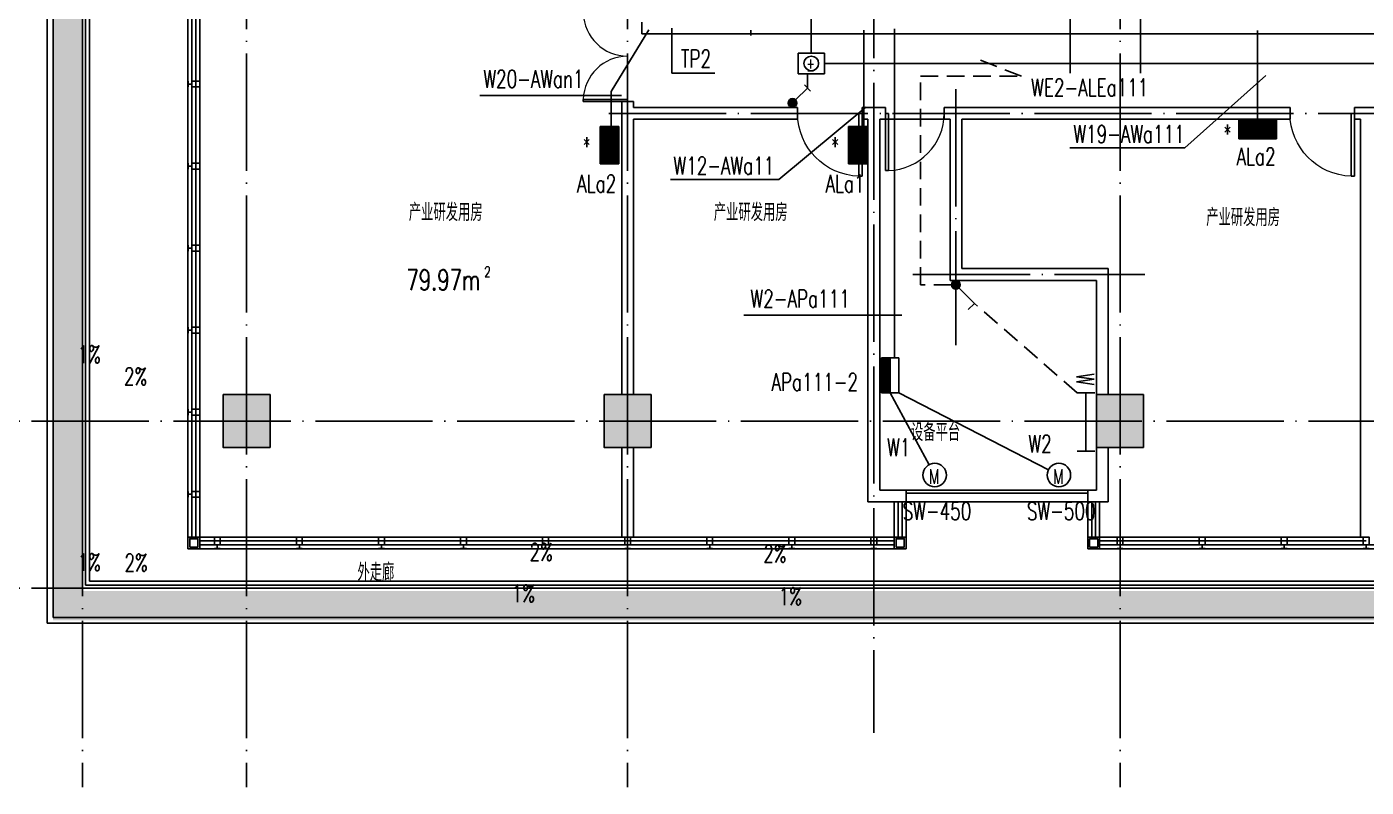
# Model space of a CAD drawing. Extents: x 1980812 to 2226895, y -554123 to 281606.
# Drawn here: x 1992917 to 2015767, y 96839 to 109814 of the extents above; entities that cross this region are included whole.
import ezdxf
from ezdxf.enums import TextEntityAlignment as Align

# ---------------------------------------------------------------- set-up
doc = ezdxf.new("R2010")
doc.units = 0
doc.header["$LTSCALE"] = 1000
doc.header["$MEASUREMENT"] = 0
doc.linetypes.add('DOTE', pattern=[2.42, 2, -0.2, 0.02, -0.2])
doc.linetypes.add('DQXX', pattern=[4.5, 3, -1.5])
for name, color, linetype in [('$TD_AUDIT_GENERATED_(158)', 8, 'Continuous'), ('$TD_AUDIT_GENERATED_(1F3)', 7, 'Continuous'), ('$TD_AUDIT_GENERATED_(210)', 8, 'Continuous'), ('$TD_AUDIT_GENERATED_(24E)', 8, 'Continuous'), ('$TD_AUDIT_GENERATED_(2762)', 8, 'Continuous'), ('$TD_AUDIT_GENERATED_(276D)', 8, 'Continuous'), ('1', 1, 'Continuous'), ('A-FLOR-LAND', 8, 'Continuous'), ('COLU', 8, 'Continuous'), ('COLU_HATCH', 8, 'Continuous'), ('CURTWALL', 8, 'Continuous'), ('DIM_SYMB', 8, 'Continuous'), ('dote', 8, 'DOTE'), ('DQ1', 1, 'Continuous'), ('DQ2', 2, 'Continuous'), ('DQ7', 7, 'Continuous'), ('DQK1', 1, 'Continuous'), ('DQK7', 7, 'Continuous'), ('DQqj', 1, 'Continuous'), ('DQX', 2, 'DQXX'), ('HANDRAIL', 8, 'Continuous'), ('PUB_TEXT', 8, 'Continuous'), ('WALL', 7, 'Continuous'), ('WINDOW', 8, 'Continuous')]:
    doc.layers.add(name, color=color, linetype=linetype)
doc.styles.add('_TCH_DIM', font='SIMPLEX', dxfattribs={"bigfont": 'GBCBIG'})
doc.styles.add('D8', font='txtw.shx', dxfattribs={"width": 0.7, "bigfont": 'hztxtw.shx'})
doc.styles.add('HZF', font='ROMANS2', dxfattribs={"width": 0.7, "bigfont": 'HZDF2'})

# ---------------------------------------------------------------- blocks, each defined once
blk = doc.blocks.new('$TD_AUDIT_GENERATED_(9F)')
at = {"layer": 'dote'}
for p, q in [((-2800, 30469), (-2800, -6248)), ((0, 30469), (0, -6248)), ((6500, 30469), (6500, -6248)), ((14900, 30469), (14900, -6248)), ((10700, 29972), (10700, -5320)), ((56413, 0), (-8454, 0)), ((56413, -2850), (-8454, -2850))]:
    blk.add_line(p, q, dxfattribs=at)
blk = doc.blocks.new('$DorLib2D$00000001')
for p, q in [((0.45, 0.975), (0.5, 0.975)), ((0.45, 0), (0.45, 0.975)), ((0.5, 0), (0.5, 0.975)), ((0.5, 0), (0.45, 0))]:
    blk.add_line(p, q)
at = {"lineweight": 13}
blk.add_arc((0.475, 0), 0.975, 91.4693, 180, dxfattribs=at)
blk = doc.blocks.new('$DorLib2D$00000002')
for p, q in [((-0.5, 0), (-0.5, 0.4875)), ((-0.475, 0.4875), (-0.5, 0.4875)), ((-0.475, 0), (-0.475, 0.4875)), ((0.475, 0), (0.475, 0.4875)), ((0.475, 0.4875), (0.5, 0.4875)), ((0.5, 0), (0.5, 0.4875)), ((-0.5, 0), (-0.475, 0)), ((0.5, 0), (0.475, 0))]:
    blk.add_line(p, q)
at = {"lineweight": 13}
for centre, start, end in [((-0.4875, 0), 0, 88.53072), ((0.4875, 0), 91.46928, 180)]:
    blk.add_arc(centre, 0.4875, start, end, dxfattribs=at)
blk = doc.blocks.new('A$C5CD355C1')
at = {"layer": 'A-FLOR-LAND'}
h = blk.add_hatch(dxfattribs=at)
h.set_pattern_fill('GRASS', color=256, scale=50)
h.set_pattern_definition([(90, (-3008715.91, 301493.59), (-99.7795475, 99.7795475), [26.458066, -173.101015]), (45, (-3008715.91, 301493.6), (-99.7796155, 99.7796155), [26.458066, -114.651615]), (135, (-3008715.91, 301493.6), (-99.7796155, -99.7796155), [26.458066, -114.651615])])
h.paths.add_polyline_path([(-2800, 2700), (48900, 2700), (48900, -26200), (-2800, -26200)], flags=16)
h.paths.add_polyline_path([(-3300, 3200), (49400, 3200), (49400, -26700), (-3300, -26700)])
at = {"layer": '$TD_AUDIT_GENERATED_(158)'}
for p, q in [((-3400, -26750), (-3400, 3300)), ((-3300, -26650), (-3300, 3200)), ((49400, -26650), (-3300, -26650)), ((49500, -26750), (-3400, -26750))]:
    blk.add_line(p, q, dxfattribs=at)
at = {"layer": '$TD_AUDIT_GENERATED_(24E)'}
for p, q in [((-2800, -26150), (-2800, 2700)), ((-2750, -26100), (-2750, 2650)), ((-2680, -26030), (-2680, 2580)), ((48780, -26030), (-2680, -26030)), ((48900, -26150), (-2800, -26150)), ((48850, -26100), (-2750, -26100))]:
    blk.add_line(p, q, dxfattribs=at)
at = {"layer": 'CURTWALL'}
for p, q in [((-1000, -25280), (-1000, -16150)), ((-933, -25280), (-933, -16150)), ((-867, -25280), (-867, -16150)), ((-800, -25280), (-800, -16150)), ((11050, -24680), (11050, -25280)), ((11250, -24680), (11050, -24680)), ((11117, -24680), (11117, -25280)), ((11183, -24680), (11183, -25280)), ((11250, -24680), (11250, -25280)), ((14350, -24680), (14350, -25280)), ((14550, -24680), (14350, -24680)), ((14417, -24680), (14417, -25280)), ((14483, -24680), (14483, -25280)), ((14550, -24680), (14550, -25280)), ((-1000, -25280), (-800, -25280)), ((6500, -25280), (-800, -25280)), ((-800, -25480), (-800, -25280)), ((6500, -25347), (-800, -25347)), ((11050, -25280), (6500, -25280)), ((11050, -25347), (6500, -25347)), ((11050, -25480), (11050, -25280)), ((11250, -25280), (11050, -25280)), ((14550, -25280), (14350, -25280)), ((19100, -25280), (14550, -25280)), ((14550, -25480), (14550, -25280)), ((19100, -25347), (14550, -25347)), ((6500, -25413), (-800, -25413)), ((6500, -25480), (-800, -25480)), ((11050, -25413), (6500, -25413)), ((11050, -25480), (6500, -25480)), ((19100, -25413), (14550, -25413)), ((19100, -25480), (14550, -25480)), ((23300, -25413), (19100, -25413)), ((23300, -25480), (19100, -25480))]:
    blk.add_line(p, q, dxfattribs=at)
for points in [[(-1000, -25480), (-800, -25480), (-800, -25280), (-1000, -25280)], [(-970, -25450), (-830, -25450), (-830, -25310), (-970, -25310)], [(11050, -25480), (11250, -25480), (11250, -25280), (11050, -25280)], [(11080, -25450), (11220, -25450), (11220, -25310), (11080, -25310)], [(14350, -25480), (14550, -25480), (14550, -25280), (14350, -25280)], [(14380, -25450), (14520, -25450), (14520, -25310), (14380, -25310)]]:
    blk.add_lwpolyline(points, close=True, dxfattribs=at)
at = {"layer": 'dote'}
for p, q in [((8600, -6953), (8600, -16722)), ((12100, -17638), (12100, -22006)), ((6180, -18050), (54625, -18050)), ((11365, -20800), (15322, -20800))]:
    blk.add_line(p, q, dxfattribs=at)
at = {"layer": 'HANDRAIL'}
for p, q in [((14350, -24480), (11250, -24480)), ((14350, -24530), (11250, -24530)), ((14350, -24680), (11250, -24680))]:
    blk.add_line(p, q, dxfattribs=at)
at = {"layer": 'WALL'}
for p, q in [((6600, -17850), (6400, -17850)), ((6400, -17850), (6400, -18050)), ((6400, -18050), (6400, -22850)), ((6600, -17950), (6600, -17850)), ((9400, -17950), (6600, -17950)), ((9400, -18150), (9400, -17950)), ((10700, -17950), (10500, -17950)), ((10500, -17950), (10500, -18150)), ((10900, -17950), (10700, -17950)), ((10900, -18150), (10900, -17950)), ((12100, -17950), (11900, -17950)), ((11900, -17950), (11900, -18150)), ((17800, -17950), (12100, -17950)), ((17800, -18150), (17800, -17950)), ((19100, -17950), (18900, -17950)), ((18900, -17950), (18900, -18150)), ((22000, -17950), (19100, -17950)), ((6600, -18150), (9400, -18150)), ((6600, -18150), (6600, -22850)), ((10500, -18150), (10600, -18150)), ((10600, -18150), (10600, -24680)), ((10800, -18150), (10800, -24480)), ((10800, -18150), (10900, -18150)), ((11900, -18150), (12000, -18150)), ((12000, -18150), (12000, -20900)), ((12200, -18150), (17800, -18150)), ((12200, -18150), (12200, -20700)), ((18900, -18150), (19000, -18150)), ((19000, -18150), (19000, -25280)), ((14700, -20700), (12200, -20700)), ((14700, -20700), (14700, -22850)), ((14500, -20900), (12000, -20900)), ((14500, -20900), (14500, -22850)), ((6600, -22850), (6400, -22850)), ((14700, -22850), (14500, -22850)), ((6400, -23750), (6400, -25280)), ((6600, -23750), (6400, -23750)), ((6600, -23750), (6600, -25280)), ((14500, -23750), (14500, -24480)), ((14700, -23750), (14500, -23750)), ((14700, -23750), (14700, -24680)), ((10800, -24480), (11250, -24480)), ((11250, -24480), (11250, -24680)), ((14350, -24480), (14500, -24480)), ((14350, -24480), (14350, -24680)), ((10600, -24680), (11250, -24680)), ((14350, -24680), (14700, -24680))]:
    blk.add_line(p, q, dxfattribs=at)
at = {"layer": 'WINDOW'}
blk.add_line((11900, -18150), (10900, -18150), dxfattribs=at)
for name, p, xscale, yscale, zscale, rotation in [('$DorLib2D$00000002', (6500, -17075), -1550, -1550, -1550, 270.0000000038195), ('$DorLib2D$00000001', (9950, -18050), -1100, 1100, -1100, 180), ('$DorLib2D$00000001', (11400, -18050), 1000, 1000, 1000, 180), ('$DorLib2D$00000001', (18350, -18050), -1100, 1100, -1100, 180)]:
    blk.add_blockref(name, p, dxfattribs=dict(at, xscale=xscale, yscale=yscale, zscale=zscale, rotation=rotation))
blk = doc.blocks.new('A$C312424F2')
at = {"layer": '$TD_AUDIT_GENERATED_(1F3)', "style": 'D8', "width": 0.7}
for s, p in [('\\M+5B2FA\\M+5D2B5\\M+5D1D0\\M+5B7A2\\M+5D3C3\\M+5B7BF', (3397, -19787)), ('\\M+5B2FA\\M+5D2B5\\M+5D1D0\\M+5B7A2\\M+5D3C3\\M+5B7BF', (8600, -19787)), ('\\M+5B2FA\\M+5D2B5\\M+5D1D0\\M+5B7A2\\M+5D3C3\\M+5B7BF', (17000, -19874)), ('\\M+5C9E8\\M+5B1B8\\M+5C6BD\\M+5CCA8', (11753, -23541))]:
    blk.add_text(s, height=300, rotation=0.0006, dxfattribs=at).set_placement(p, align=Align.MIDDLE_CENTER)
blk = doc.blocks.new('$TD_AUDIT_GENERATED_(2768)')
at = {"layer": '$TD_AUDIT_GENERATED_(276D)'}
blk.add_line((115028288, 22648046), (115028222, 22648046), dxfattribs=at)
for points in [[(115028222, 22648096), (115028225, 22648096), (115028225, 22647996), (115028222, 22647996)], [(115028288, 22648096), (115028422, 22648096), (115028422, 22647996), (115028288, 22647996)]]:
    blk.add_lwpolyline(points, close=True, dxfattribs=at)
blk = doc.blocks.new('$TD_AUDIT_GENERATED_(2763)')
at = {"layer": 'WINDOW', "xscale": -1, "rotation": 180}
for p in [(-115029222, 22630496), (-115029222, 22629096), (-115029222, 22627696), (-115029222, 22626296), (-115029222, 22624896), (-115029222, 22623496)]:
    blk.add_blockref('$TD_AUDIT_GENERATED_(2768)', p, dxfattribs=at)
at = {"layer": 'WINDOW', "rotation": 90}
for p in [(22647546, -115053702), (22648946, -115053702), (22650346, -115053702), (22651746, -115053702), (22653146, -115053702), (22654546, -115053702), (22655946, -115053702), (22657346, -115053702), (22658746, -115053702), (22662946, -115053702), (22664346, -115053702), (22665746, -115053702), (22667146, -115053702)]:
    blk.add_blockref('$TD_AUDIT_GENERATED_(2768)', p, dxfattribs=at)
blk = doc.blocks.new('A$C1E3758D0')
at = {"layer": 'dote'}
for p, q in [((-7200, -2800), (-7200, -9566)), ((-6000, -2800), (-6000, -9566))]:
    blk.add_line(p, q, dxfattribs=at)
blk = doc.blocks.new('$TD_AUDIT_GENERATED_(3B77)')
at = {"layer": 'COLU_HATCH'}
h = blk.add_hatch(color=256, dxfattribs=at)
h.dxf.hatch_style = 1
h.paths.add_polyline_path([(-400, 450), (400, 450), (400, -450), (-400, -450)])
h = blk.add_hatch(color=256, dxfattribs=at)
h.dxf.hatch_style = 1
h.paths.add_polyline_path([(6100, 450), (6900, 450), (6900, -450), (6100, -450)])
h = blk.add_hatch(color=256, dxfattribs=at)
h.dxf.hatch_style = 1
h.paths.add_polyline_path([(14500, 450), (15300, 450), (15300, -450), (14500, -450)])
at = {"layer": 'COLU'}
for points in [[(-400, 450), (400, 450), (400, -450), (-400, -450)], [(6100, 450), (6900, 450), (6900, -450), (6100, -450)], [(14500, 450), (15300, 450), (15300, -450), (14500, -450)]]:
    blk.add_lwpolyline(points, close=True, dxfattribs=at)
blk = doc.blocks.new('*X245')
at = {"color": 0}
for p, q in [((8700, 8370), (9500, 8370)), ((8700, 8340), (9500, 8340)), ((8700, 8310), (9500, 8310)), ((8700, 8280), (9500, 8280)), ((8700, 8250), (9500, 8250)), ((8700, 8220), (9500, 8220)), ((8700, 8190), (9500, 8190)), ((8700, 8160), (9500, 8160)), ((8700, 8130), (9500, 8130)), ((8700, 8100), (9500, 8100)), ((8700, 8070), (9500, 8070)), ((8700, 8040), (9500, 8040)), ((8700, 8010), (9500, 8010))]:
    blk.add_line(p, q, dxfattribs=at)
blk = doc.blocks.new('XM')
at = {"layer": '1'}
for p, q in [((320, 168), (-320, 168)), ((-320, 168), (-320, -152)), ((320, -152), (320, 168)), ((-320, -152), (320, -152))]:
    blk.add_line(p, q, dxfattribs=at)
at = {"layer": '1', "xscale": 0.8, "yscale": 0.8, "zscale": 0.8}
blk.add_blockref('*X245', (-7280, -6552), dxfattribs=at)
blk = doc.blocks.new('FP')
at = {"layer": 'DQK1'}
for p, q in [((-225, 175), (-225, -175)), ((225, 175), (-225, 175)), ((225, -175), (225, 175)), ((-225, -175), (225, -175))]:
    blk.add_line(p, q, dxfattribs=at)
blk.add_circle((0, 0), 125, dxfattribs=at)
at = {"layer": 'DQK7', "style": 'D8', "width": 0.7}
for s, p in [('+', (-83, -89)), ('-', (-80, -202))]:
    blk.add_text(s, height=180, dxfattribs=at).set_placement(p)
blk = doc.blocks.new('dj')
at = {"layer": 'DQK1'}
blk.add_circle((0, 0), 200, dxfattribs=at)
at = {"layer": 'DQK7', "style": 'D8', "width": 0.7}
blk.add_text('M', height=250, dxfattribs=at).set_placement((-100, -150))
blk = doc.blocks.new('dy1')
at = {"layer": 'DQK1'}
for p, q in [((-500, -150), (-500, 150)), ((-500, 0), (500, 0)), ((500, 150), (500, -150))]:
    blk.add_line(p, q, dxfattribs=at)
blk = doc.blocks.new('DYW')
at = {"layer": 'DQ1', "ltscale": 0.1}
blk.add_blockref('dy1', (0, 0), dxfattribs=at)
at = {"layer": 'DQ7', "style": 'D8', "width": 0.7}
blk.add_text('W', height=300, dxfattribs=at).set_placement((-836, -160))
blk = doc.blocks.new('*X257')
at = {"color": 0}
for p, q in [((5315, 4110), (5515, 4110)), ((5320, 4140), (5510, 4140)), ((5320, 4080), (5510, 4080)), ((5335, 4170), (5495, 4170)), ((5335, 4050), (5495, 4050)), ((5371, 4200), (5459, 4200)), ((5372, 4020), (5459, 4020))]:
    blk.add_line(p, q, dxfattribs=at)
blk = doc.blocks.new('k1')
at = {"layer": 'DQK1'}
for p, q in [((53, 53), (318, 318)), ((318, 318), (424, 212))]:
    blk.add_line(p, q, dxfattribs=at)
blk.add_circle((0, 0), 75, dxfattribs=at)
at = {"layer": 'DQK1', "xscale": 0.75, "yscale": 0.75, "zscale": 0.75}
blk.add_blockref('*X257', (-4061, -3083), dxfattribs=at)
blk = doc.blocks.new('xl')
at = {"layer": 'DQK1'}
h = blk.add_hatch(dxfattribs=at)
h.set_pattern_fill('LINE', color=1, scale=8, style=0)
h.set_pattern_definition([(0, (-712.643, -443.37), (0, 25.4), [])])
h.paths.add_polyline_path([(300, -150), (300, 0), (-300, 0), (-300, -150)])
at = {"layer": 'DQK1', "color": 1}
for p, q in [((-300, 150), (300, 150)), ((-300, -150), (-300, 150)), ((300, 0), (-300, 0)), ((300, 150), (300, -150)), ((300, -150), (-300, -150))]:
    blk.add_line(p, q, dxfattribs=at)
blk = doc.blocks.new('*X263')
at = {"color": 0, "linetype": 'Continuous'}
for p, q in [((28109, 10830), (28307, 10830)), ((28109, 10800), (28307, 10800)), ((28118, 10860), (28297, 10860)), ((28119, 10770), (28297, 10770)), ((28141, 10890), (28274, 10890)), ((28142, 10740), (28273, 10740))]:
    blk.add_line(p, q, dxfattribs=at)
blk = doc.blocks.new('KTA')
at = {"layer": 'DQK1'}
for p, q in [((53, 53), (256, 256)), ((203, 309), (309, 203))]:
    blk.add_line(p, q, dxfattribs=at)
blk.add_circle((0, 0), 75, dxfattribs=at)
at = {"layer": 'DQK1', "xscale": 0.75, "yscale": 0.75, "zscale": 0.75, "rotation": 180}
blk.add_blockref('*X263', (21156, 8112), dxfattribs=at)

msp = doc.modelspace()

# ---------------------------------------------------------------- linework, layer by layer
at = {"layer": 'DIM_SYMB'}
for points in [[(1993667.1, 104989.8, 0, 0, 0), (1993667.1, 103688.8, 80, 0, 0), (1993667.1, 103388.8, 0, 0, 0)], [(1994769.4, 104654.4, 0, 0, 0), (1994397.6, 103488.3, 80, 0, 0), (1994306.4, 103202.5, 0, 0, 0)], [(1993667.1, 99912.7, 0, 0, 0), (1993667.1, 101213.7, 80, 0, 0), (1993667.1, 101513.7, 0, 0, 0)], [(1994777.5, 99862.8, 0, 0, 0), (1994405.7, 101028.9, 80, 0, 0), (1994314.5, 101314.7, 0, 0, 0)], [(2000935, 100667.6, 0, 0, 0), (2002374.6, 100508.8, 80, 0, 0), (2002672.8, 100475.9, 0, 0, 0)], [(2006415.7, 100610.5, 0, 0, 0), (2005069.6, 100500.4, 80, 0, 0), (2004770.6, 100475.9, 0, 0, 0)], [(2000617.6, 99856.6, 0, 0, 0), (2001918.6, 99856.6, 80, 0, 0), (2002218.6, 99856.6, 0, 0, 0)], [(2006657.4, 99808.9, 0, 0, 0), (2005356.4, 99808.9, 80, 0, 0), (2005056.4, 99808.9, 0, 0, 0)]]:
    msp.add_lwpolyline(points, format="xyseb", dxfattribs=at)
at = {"layer": 'DQ2'}
for p, q in [((2006300.6, 114148), (2006300.6, 109363.8)), ((2007198, 108115.3), (2007198, 109757.7)), ((2007720.3, 104166.3), (2007720.3, 109779.3)), ((2013914, 108222), (2013914, 109748.6)), ((2006235.1, 108769.4), (2006235.1, 109013.8)), ((2007645.2, 103566.3), (2008309.8, 102341.1)), ((2007795.2, 103566.3), (2010346.3, 102256.7))]:
    msp.add_line(p, q, dxfattribs=at)
for points in [[(2006525.6, 109188.8), (2021099.3, 109188.8), (2021099.3, 111456.8)], [(2002888, 108115.3), (2002888, 108709.5), (2003530.5, 109759.5)]]:
    msp.add_lwpolyline(points, dxfattribs=at)
at = {"layer": 'DQ7'}
for p, q in [((2003919.2, 109024.8), (2003919.2, 109791.1)), ((2004654.4, 109024.8), (2003919.2, 109024.8)), ((2012670.5, 107750), (2014056.5, 108984.2)), ((2000646.5, 108643.9), (2003063.5, 108643.9)), ((2005745.2, 107210), (2007232.5, 108444.1)), ((2010708.4, 107750), (2012670.5, 107750)), ((2003896.4, 107210), (2005745.2, 107210)), ((2005151, 104895.2), (2007842.9, 104895.2))]:
    msp.add_line(p, q, dxfattribs=at)
at = {"layer": 'DQqj', "ltscale": 0.15}
for p, q in [((2003410, 109893.6), (2003410, 109693.6)), ((2003410, 109693.6), (2020639.4, 109693.6))]:
    msp.add_line(p, q, dxfattribs=at)
at = {"layer": 'DQX', "ltscale": 0.1}
msp.add_line((2010835.3, 103570.8), (2009084.8, 105094), dxfattribs=at)
msp.add_lwpolyline([(2008691.6, 105412.2), (2008162.6, 105412.2), (2008162.6, 108971.8), (2009883.2, 108971.8), (2009171.5, 109247.6)], dxfattribs=at)

# ---------------------------------------------------------------- block references
at = {"layer": '$TD_AUDIT_GENERATED_(1F3)'}
msp.add_blockref('A$C312424F2', (1996666.5, 126436.3), dxfattribs=at)
at = {"layer": '$TD_AUDIT_GENERATED_(210)'}
msp.add_blockref('A$C5CD355C1', (1996666.5, 126387.2), dxfattribs=at)
at = {"layer": '$TD_AUDIT_GENERATED_(2762)'}
msp.add_blockref('$TD_AUDIT_GENERATED_(2763)', (1996666.5, 126387.2), dxfattribs=at)
at = {"layer": 'COLU'}
msp.add_blockref('$TD_AUDIT_GENERATED_(3B77)', (1996666.5, 103087.2), dxfattribs=at)
at = {"layer": 'DQ1'}
msp.add_blockref('KTA', (2005978.8, 108512.9), dxfattribs=at)
at = {"layer": 'DQ1', "ltscale": 0.05, "rotation": 270}
msp.add_blockref('k1', (2008766.6, 105412.2), dxfattribs=at)
at = {"layer": 'DQ1', "rotation": 270}
msp.add_blockref('DYW', (2010985.3, 103070.8), dxfattribs=at)
at = {"layer": 'DQ1', "ltscale": 0.15}
for p in [(2008405.2, 102165.3), (2010524.3, 102165.3)]:
    msp.add_blockref('dj', p, dxfattribs=at)
at = {"layer": 'DQ2'}
msp.add_blockref('FP', (2006300.6, 109188.8), dxfattribs=at)
at = {"layer": 'DQ2', "rotation": 90}
for p in [(2002864, 107795.3), (2007102.6, 107795.3)]:
    msp.add_blockref('XM', p, dxfattribs=at)
at = {"layer": 'DQ2', "xscale": -1}
for name, p, rotation in [('XM', (2013914, 108070), 180), ('xl', (2007645.2, 103866.3), 270)]:
    msp.add_blockref(name, p, dxfattribs=dict(at, rotation=rotation))
at = {"layer": 'WALL'}
for name, p in [('$TD_AUDIT_GENERATED_(9F)', (1996666.5, 103087.2)), ('A$C1E3758D0', (2017916.5, 118587.2))]:
    msp.add_blockref(name, p, dxfattribs=at)

# ---------------------------------------------------------------- texts
at = {"layer": '$TD_AUDIT_GENERATED_(1F3)', "style": 'HZF', "width": 0.7}
for s, height, p in [('79.97m', 350, (2000023.9, 105496.1)), ('2', 175, (2000776.1, 105634.1))]:
    msp.add_text(s, height=height, dxfattribs=at).set_placement(p, align=Align.MIDDLE_CENTER)
at = {"layer": '$TD_AUDIT_GENERATED_(1F3)', "style": 'D8', "width": 0.7}
msp.add_text('\\M+5CDE2\\M+5D7DF\\M+5C0C8', height=300, rotation=0.00057, dxfattribs=at).set_placement((1998872.8, 100507.3), align=Align.MIDDLE_CENTER)
at = {"layer": 'DQ7', "style": 'D8', "width": 0.7}
for s, p in [('TP2', (2004333.7, 109271.1)), ('W20-AWan1', (2001561.5, 108924.4)), ('W19-AWa111', (2011721.3, 107983.6)), ('*', (2013401.6, 107996.8)), ('*', (2002468.4, 107783.1)), ('*', (2006707.1, 107783.1)), ('ALa2', (2013888.4, 107600.7)), ('W12-AWa11', (2004809.6, 107443.6)), ('ALa2', (2002638.4, 107138)), ('ALa1', (2006877.1, 107138)), ('W2-APa111', (2006110.3, 105175.7)), ('APa111-2', (2006359.1, 103753.7)), ('W2', (2010202.3, 102697.5)), ('W1', (2007792.6, 102637.9)), ('SW-450', (2008444.7, 101550.7)), ('SW-500', (2010563.8, 101550.7))]:
    msp.add_text(s, height=300, dxfattribs=at).set_placement(p, align=Align.MIDDLE)
msp.add_text('WE2-ALEa111', height=300, dxfattribs=at).set_placement((2010052, 108628.6))
at = {"layer": 'PUB_TEXT', "style": '_TCH_DIM', "width": 0.705882}
for s, p in [('1%', (1993784.1, 104076.8)), ('2%', (1994575.5, 103697.4)), ('2%', (2001494, 100704)), ('1%', (1993784.1, 100528.2)), ('2%', (1994583.6, 100522.3)), ('2%', (2005482.4, 100673.3)), ('1%', (2001190.6, 99994.8)), ('1%', (2005744.4, 99947.1))]:
    msp.add_text(s, height=297.5, dxfattribs=at).set_placement(p)

doc.saveas('drawing.dxf')
